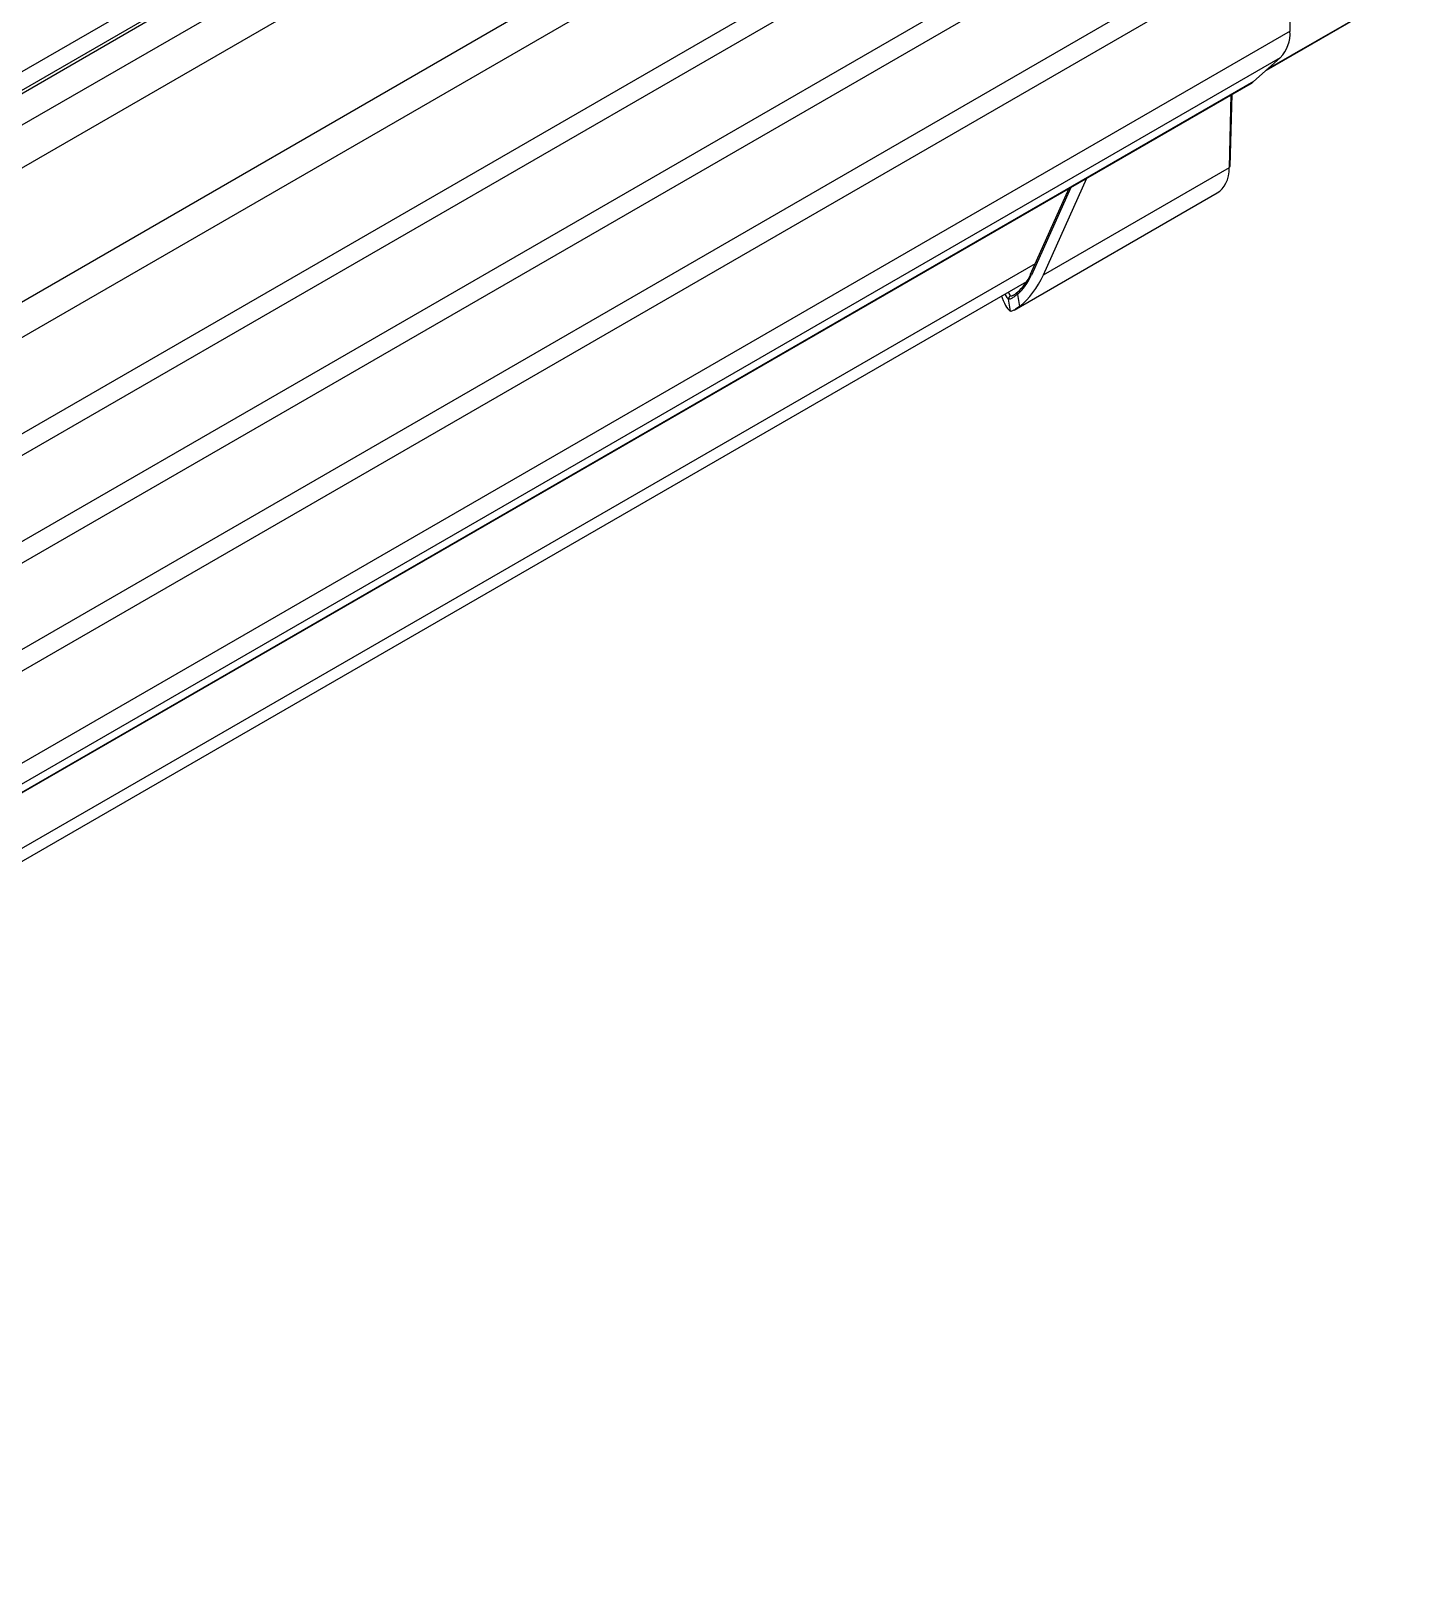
# Model space of a CAD drawing. Extents: x 7 to 135, y 1 to 99.
# Drawn here: x 91.56 to 97.88, y 70.13 to 77.14 of the extents above; entities that cross this region are included whole.
import ezdxf

# ---------------------------------------------------------------- set-up
doc = ezdxf.new("R2010")
doc.units = 0
doc.header["$MEASUREMENT"] = 0
doc.layers.add('OBJECT', color=7, linetype='CONTINUOUS')

msp = doc.modelspace()

# ---------------------------------------------------------------- linework, layer by layer
at = {"layer": 'OBJECT'}
for p, q in [((96.7452, 79.9659), (86.2305, 73.8959)), ((96.8034, 79.9153), (86.2862, 73.8439)), ((96.8272, 79.9137), (86.2964, 73.8344)), ((96.9278, 79.8282), (86.3915, 73.7457)), ((97.0296, 79.692), (86.4928, 73.6093)), ((97.2534, 79.2124), (86.661, 73.0975)), ((97.288, 79.0712), (86.6955, 72.9563)), ((97.288, 78.6328), (86.6955, 72.5179)), ((86.7205, 72.4337), (97.313, 78.5486)), ((97.288, 78.1428), (86.6955, 72.0279)), ((86.7205, 71.9438), (97.313, 78.0587)), ((97.288, 77.6529), (86.6955, 71.538)), ((86.7205, 71.4539), (97.313, 77.5688)), ((97.288, 77.136), (97.288, 77.5543)), ((97.1806, 76.9582), (97.879, 77.3614)), ((97.1848, 76.9619), (97.8842, 77.3657)), ((97.288, 77.136), (86.6955, 71.0211)), ((97.2439, 77.0145), (86.6779, 70.9149)), ((97.1225, 76.9065), (97.2439, 77.0145)), ((97.1225, 76.9065), (86.6779, 70.877)), ((86.6779, 70.8749), (97.1085, 76.8964)), ((97.0122, 76.5158), (97.0206, 76.8457)), ((97.0166, 76.5217), (97.0249, 76.8481)), ((96.1672, 76.028), (97.0122, 76.5158)), ((96.2827, 76.4197), (96.1071, 76.0296)), ((96.2922, 76.4251), (96.1121, 76.0251)), ((96.1672, 76.028), (96.3649, 76.4671)), ((96.0344, 75.867), (96.9575, 76.3999)), ((96.1288, 76.0777), (86.0274, 70.2463)), ((85.9243, 70.1276), (96.0915, 75.997)), ((95.9765, 75.9306), (95.9793, 75.9232)), ((96.0181, 75.8615), (96.0085, 75.9164)), ((96.0486, 75.9382), (96.0581, 75.8837))]:
    msp.add_line(p, q, dxfattribs=at)
at = {"layer": 'OBJECT', "flags": 128}
for points in [[(96.1121, 76.0251), (96.1102, 76.0263), (96.1087, 76.0274), (96.1076, 76.0283), (96.1071, 76.0291), (96.1071, 76.0296)], [(96.0486, 75.9382), (96.0477, 75.9401), (96.047, 75.9419), (96.0466, 75.9435), (96.0465, 75.945), (96.0466, 75.9463), (96.047, 75.9473), (96.0476, 75.948), (96.0485, 75.9485)]]:
    msp.add_lwpolyline(points, dxfattribs=at)
at = {"layer": 'OBJECT'}
for centre, radius, start, end in [((97.129, 77.1249), 0.1593, 316.12918, 3.99528), ((97.0664, 76.9694), 0.0843, 300.02268, 311.71828), ((97.0091, 76.5226), 0.00748, 293.96092, 353.20423), ((96.0238, 75.9179), 0.0153, 114.10494, 185.70489)]:
    msp.add_arc(centre, radius, start, end, dxfattribs=at)
for centre, major_axis, ratio, start_param, end_param in [((96.8305, 76.6268), (-0.1254, 0.2278), 0.577224, 3.153219, 3.921245), ((96.0041, 76.0931), (0.0687, 0.1725), 0.660713, 4.024053, 4.606414), ((95.9954, 76.0948), (0.0623, 0.1872), 0.680075, 3.981064, 4.563424), ((95.9834, 76.1378), (0.0982, 0.295), 0.680075, 3.937775, 4.563424), ((95.9793, 76.1355), (-0.0435, 0.2744), 0.182226, 2.426104, 3.051579), ((95.986, 76.0893), (-0.0276, 0.1741), 0.182226, 2.574328, 2.990948), ((96.0007, 76.0911), (-0.0208, 0.1609), 0.146353, 2.640344, 2.98202)]:
    msp.add_ellipse(centre, major_axis=major_axis, ratio=ratio, start_param=start_param, end_param=end_param, dxfattribs=at)
for points, knots in [([(96.0486, 75.9382), (96.0468, 75.9369), (96.0395, 75.9313), (96.0273, 75.9229), (96.0147, 75.9162), (96.0106, 75.9163), (96.0085, 75.9164)], [0, 0, 0, 0, 0.090881, 0.380234, 0.692687, 1, 1, 1, 1]), ([(96.0175, 75.9318), (96.0188, 75.9312), (96.0211, 75.9302), (96.0273, 75.9336), (96.0299, 75.9351)], [0, 0, 0, 0, 0.575384, 1, 1, 1, 1]), ([(96.0299, 75.9351), (96.0307, 75.9354), (96.0344, 75.9372), (96.0414, 75.9427), (96.0471, 75.9474), (96.0485, 75.9485)], [0, 0, 0, 0, 0.171563, 0.79868, 1, 1, 1, 1]), ([(96.0581, 75.8837), (96.0519, 75.8791), (96.0397, 75.8698), (96.026, 75.8622), (96.0202, 75.8609), (96.0183, 75.8614), (96.0181, 75.8615)], [0, 0, 0, 0, 0.324773, 0.650636, 0.961096, 1, 1, 1, 1])]:
    msp.add_open_spline(points, degree=3, knots=knots, dxfattribs=at)

doc.saveas('drawing.dxf')
